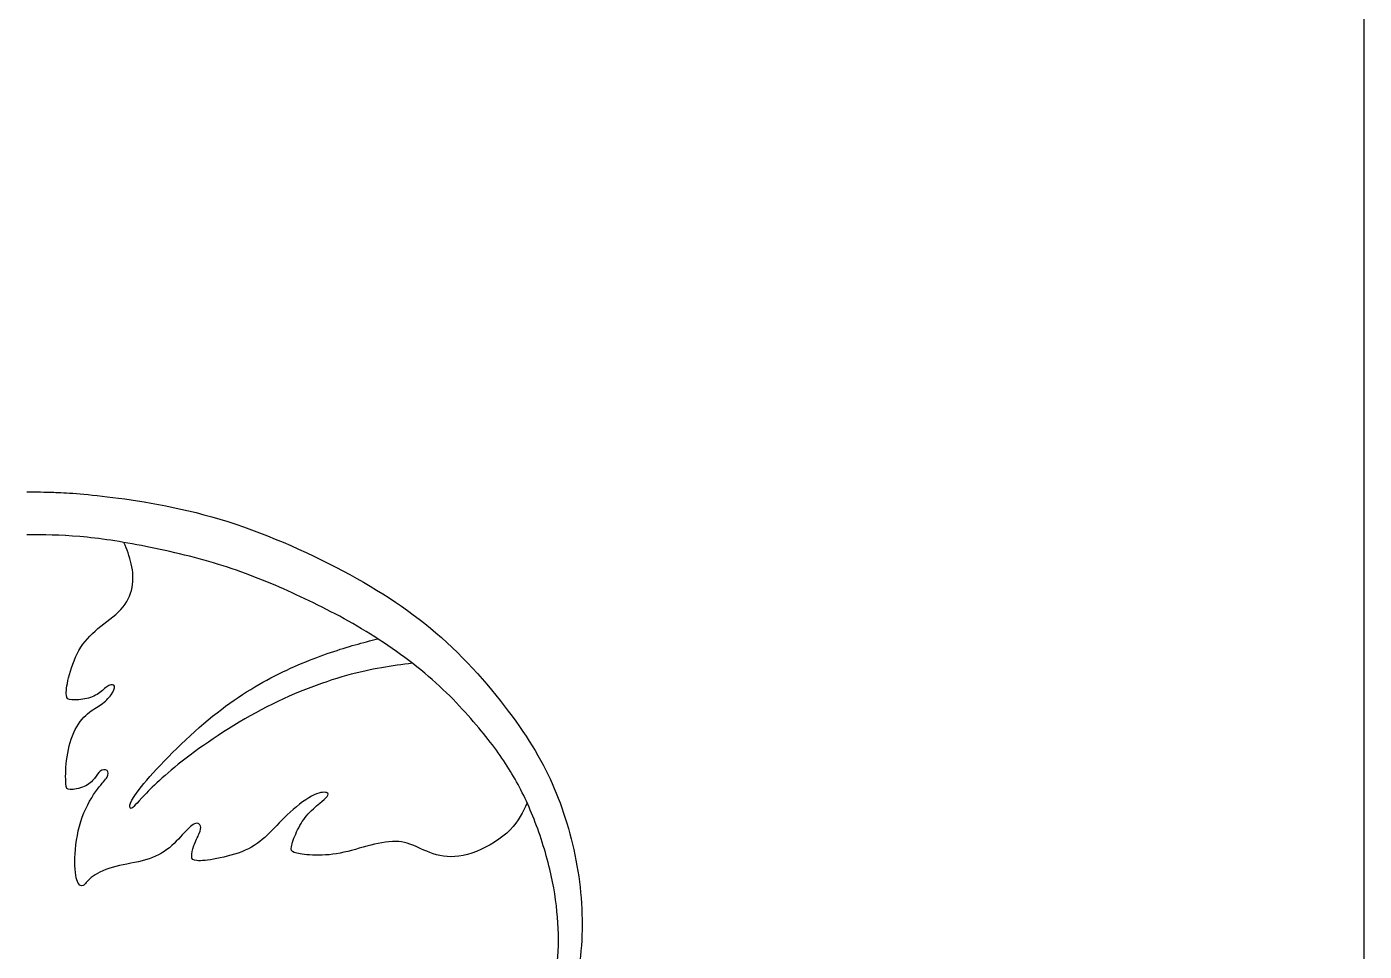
# Model space of a CAD drawing. Extents: x 0 to 176, y -12 to 176.
# Drawn here: x 113.5 to 176.5, y 39.2 to 82.8 of the extents above; entities that cross this region are included whole.
import ezdxf

# ---------------------------------------------------------------- set-up
doc = ezdxf.new("R2010")
doc.units = 0
doc.header["$MEASUREMENT"] = 0
doc.layers.add('LAYER_1', color=7, linetype='CONTINUOUS')

msp = doc.modelspace()

# ---------------------------------------------------------------- linework, layer by layer
at = {"layer": 'LAYER_1'}
msp.add_lwpolyline([(0, 0), (176.477, 0), (176.477, 176.477), (0, 176.477), (0, 0)], close=True, dxfattribs=at)
for points, knots in [([(113.4776, 60.8536), (113.7945, 60.8536), (114.1116, 60.8536), (114.6433, 60.8382), (114.6433, 60.8382), (115.1751, 60.8229), (115.9218, 60.7921), (117.2719, 60.6286), (117.2719, 60.6286), (118.6221, 60.4649), (120.5759, 60.1681), (122.5704, 59.5698), (122.5704, 59.5698), (124.565, 58.9714), (126.6007, 58.0713), (128.3701, 57.1303), (128.3701, 57.1303), (130.1396, 56.1892), (131.6434, 55.2072), (133.0088, 53.99), (133.0088, 53.99), (134.3744, 52.7728), (135.6019, 51.3202), (136.5173, 50.0416), (136.5173, 50.0416), (137.4328, 48.7631), (138.0364, 47.6584), (138.5119, 46.4259), (138.5119, 46.4259), (138.9876, 45.1934), (139.3355, 43.8328), (139.5094, 42.4776), (139.5094, 42.4776), (139.6832, 41.1223), (139.6832, 39.772), (139.4992, 38.5088), (139.4992, 38.5088), (139.315, 37.2456), (138.9467, 36.0692), (138.4251, 35.0566), (138.4251, 35.0566), (137.9034, 34.0439), (137.2283, 33.195), (136.4816, 32.5813), (136.4816, 32.5813), (135.7349, 31.9676), (134.9165, 31.589), (134.088, 31.405), (134.088, 31.405), (133.2595, 31.2208), (132.4207, 31.2311), (131.6689, 31.4305), (131.6689, 31.4305), (130.9172, 31.63), (130.2521, 32.0187), (129.7612, 32.5505), (129.7612, 32.5505), (129.2703, 33.0824), (128.9532, 33.7576), (128.8662, 34.4275), (128.8662, 34.4275), (128.7792, 35.0974), (128.9226, 35.7624), (129.1527, 36.3402), (129.1527, 36.3402), (129.3828, 36.9181), (129.7, 37.4092), (130.15, 37.7263), (130.15, 37.7263), (130.6001, 38.0434), (131.1831, 38.1866), (131.701, 38.2108), (131.701, 38.2108), (132.2188, 38.2352), (132.6715, 38.1406), (133.0563, 37.9374), (133.0563, 37.9374), (133.4412, 37.7341), (133.7583, 37.422), (133.9398, 37.087), (133.9398, 37.087), (134.1213, 36.7521), (134.1675, 36.394), (134.1471, 36.0284), (134.1471, 36.0284), (134.1265, 35.6627), (134.0394, 35.2893), (133.881, 34.9826), (133.881, 34.9826), (133.7225, 34.6757), (133.4922, 34.4351), (133.165, 34.2971), (133.165, 34.2971), (132.8377, 34.1591), (132.4132, 34.1232), (132.0169, 34.2433), (132.0169, 34.2433), (131.6205, 34.3636), (131.2522, 34.6399), (131.0988, 34.9697), (131.0988, 34.9697), (130.9453, 35.2995), (131.0067, 35.6832), (131.1345, 35.9696), (131.1345, 35.9696), (131.2623, 36.2559), (131.4568, 36.4452), (131.7252, 36.5193), (131.7252, 36.5193), (131.9937, 36.5935), (132.3365, 36.5525), (132.5641, 36.4836), (132.5641, 36.4836), (132.7916, 36.4146), (132.9042, 36.3173), (132.9656, 36.279), (132.9656, 36.279), (133.0269, 36.2406), (133.0371, 36.2611), (133.0244, 36.3505), (133.0244, 36.3505), (133.0116, 36.4401), (132.9757, 36.5986), (132.8326, 36.7699), (132.8326, 36.7699), (132.6894, 36.9412), (132.4387, 37.1254), (132.1345, 37.197), (132.1345, 37.197), (131.8302, 37.2686), (131.4721, 37.2276), (131.127, 37.0743), (131.127, 37.0743), (130.7817, 36.9208), (130.4492, 36.6549), (130.2242, 36.3403), (130.2242, 36.3403), (129.9992, 36.0258), (129.8815, 35.6627), (129.8278, 35.297), (129.8278, 35.297), (129.7741, 34.9313), (129.7844, 34.5631), (129.8918, 34.2128), (129.8918, 34.2128), (129.9992, 33.8624), (130.2038, 33.5299), (130.5285, 33.2334), (130.5285, 33.2334), (130.8533, 32.9367), (131.2983, 32.6759), (131.802, 32.5071), (131.802, 32.5071), (132.3057, 32.3384), (132.8684, 32.2615), (133.4871, 32.351), (133.4871, 32.351), (134.106, 32.4405), (134.7811, 32.6963), (135.3769, 33.0671), (135.3769, 33.0671), (135.9728, 33.4378), (136.4894, 33.9238), (136.9241, 34.4888), (136.9241, 34.4888), (137.3588, 35.054), (137.7118, 35.6985), (137.97, 36.4144), (137.97, 36.4144), (138.2283, 37.1305), (138.3919, 37.9181), (138.4686, 38.6597), (138.4686, 38.6597), (138.5453, 39.4013), (138.5351, 40.0969), (138.4763, 40.8128), (138.4763, 40.8128), (138.4175, 41.5289), (138.3101, 42.2654), (138.1133, 43.081), (138.1133, 43.081), (137.9164, 43.8968), (137.6298, 44.7918), (137.3154, 45.5744), (137.3154, 45.5744), (137.0008, 46.3569), (136.6581, 47.0269), (136.2567, 47.684), (136.2567, 47.684), (135.8552, 48.3413), (135.3949, 48.9858), (134.7684, 49.7375), (134.7684, 49.7375), (134.1418, 50.4893), (133.3491, 51.3486), (132.403, 52.1617), (132.403, 52.1617), (131.4568, 52.9749), (130.3572, 53.7422), (129.2525, 54.4019), (129.2525, 54.4019), (128.1478, 55.0616), (127.0379, 55.6141), (125.9716, 56.0999), (125.9716, 56.0999), (124.9053, 56.5858), (123.8822, 57.0051), (122.7214, 57.3708), (122.7214, 57.3708), (121.5604, 57.7365), (120.2612, 58.0485), (119.0926, 58.2811), (119.0926, 58.2811), (117.924, 58.5138), (116.8858, 58.6673), (115.9718, 58.7466), (115.9718, 58.7466), (115.0576, 58.8258), (114.2676, 58.831), (113.4776, 58.8361)], [0, 0, 0, 0, 0.0178571, 0.0178571, 0.0178571, 0.0178571, 0.0357143, 0.0357143, 0.0357143, 0.0357143, 0.0535714, 0.0535714, 0.0535714, 0.0535714, 0.0714286, 0.0714286, 0.0714286, 0.0714286, 0.0892857, 0.0892857, 0.0892857, 0.0892857, 0.1071429, 0.1071429, 0.1071429, 0.1071429, 0.125, 0.125, 0.125, 0.125, 0.1428571, 0.1428571, 0.1428571, 0.1428571, 0.1607143, 0.1607143, 0.1607143, 0.1607143, 0.1785714, 0.1785714, 0.1785714, 0.1785714, 0.1964286, 0.1964286, 0.1964286, 0.1964286, 0.2142857, 0.2142857, 0.2142857, 0.2142857, 0.2321429, 0.2321429, 0.2321429, 0.2321429, 0.25, 0.25, 0.25, 0.25, 0.2678571, 0.2678571, 0.2678571, 0.2678571, 0.2857143, 0.2857143, 0.2857143, 0.2857143, 0.3035714, 0.3035714, 0.3035714, 0.3035714, 0.3214286, 0.3214286, 0.3214286, 0.3214286, 0.3392857, 0.3392857, 0.3392857, 0.3392857, 0.3571429, 0.3571429, 0.3571429, 0.3571429, 0.375, 0.375, 0.375, 0.375, 0.3928571, 0.3928571, 0.3928571, 0.3928571, 0.4107143, 0.4107143, 0.4107143, 0.4107143, 0.4285714, 0.4285714, 0.4285714, 0.4285714, 0.4464286, 0.4464286, 0.4464286, 0.4464286, 0.4642857, 0.4642857, 0.4642857, 0.4642857, 0.4821429, 0.4821429, 0.4821429, 0.4821429, 0.5, 0.5, 0.5, 0.5, 0.5178571, 0.5178571, 0.5178571, 0.5178571, 0.5357143, 0.5357143, 0.5357143, 0.5357143, 0.5535714, 0.5535714, 0.5535714, 0.5535714, 0.5714286, 0.5714286, 0.5714286, 0.5714286, 0.5892857, 0.5892857, 0.5892857, 0.5892857, 0.6071429, 0.6071429, 0.6071429, 0.6071429, 0.625, 0.625, 0.625, 0.625, 0.6428571, 0.6428571, 0.6428571, 0.6428571, 0.6607143, 0.6607143, 0.6607143, 0.6607143, 0.6785714, 0.6785714, 0.6785714, 0.6785714, 0.6964286, 0.6964286, 0.6964286, 0.6964286, 0.7142857, 0.7142857, 0.7142857, 0.7142857, 0.7321429, 0.7321429, 0.7321429, 0.7321429, 0.75, 0.75, 0.75, 0.75, 0.7678571, 0.7678571, 0.7678571, 0.7678571, 0.7857143, 0.7857143, 0.7857143, 0.7857143, 0.8035714, 0.8035714, 0.8035714, 0.8035714, 0.8214286, 0.8214286, 0.8214286, 0.8214286, 0.8392857, 0.8392857, 0.8392857, 0.8392857, 0.8571429, 0.8571429, 0.8571429, 0.8571429, 0.875, 0.875, 0.875, 0.875, 0.8928571, 0.8928571, 0.8928571, 0.8928571, 0.9107143, 0.9107143, 0.9107143, 0.9107143, 0.9285714, 0.9285714, 0.9285714, 0.9285714, 0.9464286, 0.9464286, 0.9464286, 0.9464286, 0.9642857, 0.9642857, 0.9642857, 0.9642857, 1, 1, 1, 1]), ([(137.0496, 46.1951), (136.8509, 45.7649), (136.652, 45.3347), (136.2458, 44.9279), (136.2458, 44.9279), (135.8397, 44.521), (135.2258, 44.1374), (134.6556, 43.9124), (134.6556, 43.9124), (134.0854, 43.6874), (133.5586, 43.6208), (133.1035, 43.6847), (133.1035, 43.6847), (132.6483, 43.7487), (132.2646, 43.9431), (131.9144, 44.0991), (131.9144, 44.0991), (131.564, 44.2551), (131.2469, 44.3727), (130.8506, 44.3804), (130.8506, 44.3804), (130.4542, 44.388), (129.9784, 44.2857), (129.4977, 44.1579), (129.4977, 44.1579), (129.017, 44.0301), (128.531, 43.8765), (128.0632, 43.7999), (128.0632, 43.7999), (127.5952, 43.7232), (127.1451, 43.7232), (126.7999, 43.7462), (126.7999, 43.7462), (126.4548, 43.7691), (126.2142, 43.8153), (126.0788, 43.8663), (126.0788, 43.8663), (125.9433, 43.9175), (125.9124, 43.9738), (125.9431, 44.1349), (125.9431, 44.1349), (125.9738, 44.296), (126.066, 44.562), (126.1887, 44.8279), (126.1887, 44.8279), (126.3114, 45.0939), (126.4648, 45.3598), (126.6617, 45.595), (126.6617, 45.595), (126.8586, 45.8303), (127.0991, 46.0349), (127.2755, 46.1806), (127.2755, 46.1806), (127.4519, 46.3264), (127.5644, 46.4135), (127.6283, 46.4952), (127.6283, 46.4952), (127.6923, 46.577), (127.7077, 46.6538), (127.5926, 46.6844), (127.5926, 46.6844), (127.4776, 46.7151), (127.2319, 46.6997), (126.8893, 46.5156), (126.8893, 46.5156), (126.5467, 46.3316), (126.1068, 45.9785), (125.7464, 45.6359), (125.7464, 45.6359), (125.3858, 45.2933), (125.1044, 44.9608), (124.8027, 44.6745), (124.8027, 44.6745), (124.501, 44.3881), (124.1787, 44.1476), (123.7645, 43.9635), (123.7645, 43.9635), (123.3502, 43.7795), (122.8437, 43.6515), (122.427, 43.5723), (122.427, 43.5723), (122.0102, 43.4931), (121.6829, 43.4623), (121.4938, 43.4776), (121.4938, 43.4776), (121.3045, 43.493), (121.2533, 43.5545), (121.2457, 43.6772), (121.2457, 43.6772), (121.2379, 43.7999), (121.2739, 43.9841), (121.348, 44.1834), (121.348, 44.1834), (121.4221, 44.3829), (121.5346, 44.5978), (121.601, 44.7562), (121.601, 44.7562), (121.6675, 44.9148), (121.688, 45.0172), (121.6599, 45.1066), (121.6599, 45.1066), (121.6318, 45.196), (121.555, 45.2729), (121.4246, 45.2294), (121.4246, 45.2294), (121.2943, 45.1859), (121.11, 45.0222), (120.8875, 44.7844), (120.8875, 44.7844), (120.6651, 44.5467), (120.4042, 44.2346), (120.0795, 43.9943), (120.0795, 43.9943), (119.7548, 43.7539), (119.366, 43.5851), (118.9109, 43.4675), (118.9109, 43.4675), (118.4557, 43.3499), (117.934, 43.2833), (117.5019, 43.158), (117.5019, 43.158), (117.0697, 43.0328), (116.727, 42.8485), (116.5174, 42.6772), (116.5174, 42.6772), (116.3077, 42.5059), (116.2309, 42.3474), (116.1338, 42.2988), (116.1338, 42.2988), (116.0366, 42.2502), (115.9189, 42.3116), (115.8397, 42.5647), (115.8397, 42.5647), (115.7604, 42.8179), (115.7194, 43.2629), (115.7527, 43.8024), (115.7527, 43.8024), (115.786, 44.342), (115.8934, 44.9763), (116.0927, 45.526), (116.0927, 45.526), (116.2922, 46.0757), (116.5839, 46.5413), (116.8063, 46.8429), (116.8063, 46.8429), (117.0288, 47.1446), (117.1822, 47.2828), (117.2589, 47.4132), (117.2589, 47.4132), (117.3357, 47.5436), (117.3357, 47.6664), (117.2616, 47.7226), (117.2616, 47.7226), (117.1873, 47.7789), (117.039, 47.7687), (116.9367, 47.6971), (116.9367, 47.6971), (116.8344, 47.6256), (116.7782, 47.4924), (116.6708, 47.3519), (116.6708, 47.3519), (116.5634, 47.2113), (116.4048, 47.0628), (116.1824, 46.9658), (116.1824, 46.9658), (115.9599, 46.8686), (115.6735, 46.8225), (115.5176, 46.8251), (115.5176, 46.8251), (115.3616, 46.8276), (115.3358, 46.8788), (115.3205, 47.1114), (115.3205, 47.1114), (115.3052, 47.3442), (115.3001, 47.7585), (115.3538, 48.2034), (115.3538, 48.2034), (115.4075, 48.6484), (115.52, 49.124), (115.6964, 49.5127), (115.6964, 49.5127), (115.8728, 49.9013), (116.1134, 50.2032), (116.3435, 50.4026), (116.3435, 50.4026), (116.5736, 50.602), (116.7936, 50.6992), (116.9827, 50.8321), (116.9827, 50.8321), (117.172, 50.9652), (117.3306, 51.134), (117.4482, 51.295), (117.4482, 51.295), (117.5658, 51.4561), (117.6426, 51.6097), (117.617, 51.694), (117.617, 51.694), (117.5914, 51.7783), (117.4635, 51.7937), (117.3382, 51.7298), (117.3382, 51.7298), (117.213, 51.6659), (117.0901, 51.5226), (116.9239, 51.3999), (116.9239, 51.3999), (116.7577, 51.2772), (116.5481, 51.1749), (116.3026, 51.1161), (116.3026, 51.1161), (116.0571, 51.0573), (115.7758, 51.0418), (115.6019, 51.0546), (115.6019, 51.0546), (115.428, 51.0675), (115.3615, 51.1084), (115.3436, 51.2695), (115.3436, 51.2695), (115.3256, 51.4306), (115.3565, 51.712), (115.451, 52.0981), (115.451, 52.0981), (115.5456, 52.4842), (115.7042, 52.9752), (115.9343, 53.3817), (115.9343, 53.3817), (116.1644, 53.7883), (116.4663, 54.1105), (116.8293, 54.4122), (116.8293, 54.4122), (117.1924, 54.714), (117.6169, 54.9953), (117.9109, 55.3124), (117.9109, 55.3124), (118.205, 55.6295), (118.3688, 55.9824), (118.4378, 56.3507), (118.4378, 56.3507), (118.5069, 56.7189), (118.4812, 57.1026), (118.4021, 57.4586), (118.4021, 57.4586), (118.323, 57.8148), (118.1902, 58.1437), (118.0575, 58.4724)], [0, 0, 0, 0, 0.016129, 0.016129, 0.016129, 0.016129, 0.0322581, 0.0322581, 0.0322581, 0.0322581, 0.0483871, 0.0483871, 0.0483871, 0.0483871, 0.0645161, 0.0645161, 0.0645161, 0.0645161, 0.0806452, 0.0806452, 0.0806452, 0.0806452, 0.0967742, 0.0967742, 0.0967742, 0.0967742, 0.1129032, 0.1129032, 0.1129032, 0.1129032, 0.1290323, 0.1290323, 0.1290323, 0.1290323, 0.1451613, 0.1451613, 0.1451613, 0.1451613, 0.1612903, 0.1612903, 0.1612903, 0.1612903, 0.1774194, 0.1774194, 0.1774194, 0.1774194, 0.1935484, 0.1935484, 0.1935484, 0.1935484, 0.2096774, 0.2096774, 0.2096774, 0.2096774, 0.2258065, 0.2258065, 0.2258065, 0.2258065, 0.2419355, 0.2419355, 0.2419355, 0.2419355, 0.2580645, 0.2580645, 0.2580645, 0.2580645, 0.2741935, 0.2741935, 0.2741935, 0.2741935, 0.2903226, 0.2903226, 0.2903226, 0.2903226, 0.3064516, 0.3064516, 0.3064516, 0.3064516, 0.3225806, 0.3225806, 0.3225806, 0.3225806, 0.3387097, 0.3387097, 0.3387097, 0.3387097, 0.3548387, 0.3548387, 0.3548387, 0.3548387, 0.3709677, 0.3709677, 0.3709677, 0.3709677, 0.3870968, 0.3870968, 0.3870968, 0.3870968, 0.4032258, 0.4032258, 0.4032258, 0.4032258, 0.4193548, 0.4193548, 0.4193548, 0.4193548, 0.4354839, 0.4354839, 0.4354839, 0.4354839, 0.4516129, 0.4516129, 0.4516129, 0.4516129, 0.4677419, 0.4677419, 0.4677419, 0.4677419, 0.483871, 0.483871, 0.483871, 0.483871, 0.5, 0.5, 0.5, 0.5, 0.516129, 0.516129, 0.516129, 0.516129, 0.5322581, 0.5322581, 0.5322581, 0.5322581, 0.5483871, 0.5483871, 0.5483871, 0.5483871, 0.5645161, 0.5645161, 0.5645161, 0.5645161, 0.5806452, 0.5806452, 0.5806452, 0.5806452, 0.5967742, 0.5967742, 0.5967742, 0.5967742, 0.6129032, 0.6129032, 0.6129032, 0.6129032, 0.6290323, 0.6290323, 0.6290323, 0.6290323, 0.6451613, 0.6451613, 0.6451613, 0.6451613, 0.6612903, 0.6612903, 0.6612903, 0.6612903, 0.6774194, 0.6774194, 0.6774194, 0.6774194, 0.6935484, 0.6935484, 0.6935484, 0.6935484, 0.7096774, 0.7096774, 0.7096774, 0.7096774, 0.7258065, 0.7258065, 0.7258065, 0.7258065, 0.7419355, 0.7419355, 0.7419355, 0.7419355, 0.7580645, 0.7580645, 0.7580645, 0.7580645, 0.7741935, 0.7741935, 0.7741935, 0.7741935, 0.7903226, 0.7903226, 0.7903226, 0.7903226, 0.8064516, 0.8064516, 0.8064516, 0.8064516, 0.8225806, 0.8225806, 0.8225806, 0.8225806, 0.8387097, 0.8387097, 0.8387097, 0.8387097, 0.8548387, 0.8548387, 0.8548387, 0.8548387, 0.8709677, 0.8709677, 0.8709677, 0.8709677, 0.8870968, 0.8870968, 0.8870968, 0.8870968, 0.9032258, 0.9032258, 0.9032258, 0.9032258, 0.9193548, 0.9193548, 0.9193548, 0.9193548, 0.9354839, 0.9354839, 0.9354839, 0.9354839, 0.9516129, 0.9516129, 0.9516129, 0.9516129, 0.9677419, 0.9677419, 0.9677419, 0.9677419, 1, 1, 1, 1]), ([(131.6406, 52.7823), (130.6878, 52.6574), (129.7346, 52.5324), (128.5423, 52.199), (128.5423, 52.199), (127.3498, 51.8654), (125.9177, 51.3232), (124.5215, 50.5869), (124.5215, 50.5869), (123.1252, 49.8504), (121.7648, 48.9194), (120.7931, 48.1574), (120.7931, 48.1574), (119.8213, 47.3955), (119.2383, 46.8021), (118.8906, 46.4288), (118.8906, 46.4288), (118.5428, 46.0554), (118.4302, 45.902), (118.3637, 45.9428), (118.3637, 45.9428), (118.2973, 45.9838), (118.2767, 46.2191), (118.8751, 46.9658), (118.8751, 46.9658), (119.4735, 47.7124), (120.6908, 48.9706), (121.8159, 49.932), (121.8159, 49.932), (122.9411, 50.8935), (123.9743, 51.5585), (124.9766, 52.0852), (124.9766, 52.0852), (125.979, 52.612), (126.9508, 53.0008), (127.7847, 53.2853), (127.7847, 53.2853), (128.6187, 53.57), (129.3149, 53.7505), (130.0111, 53.931)], [0, 0, 0, 0, 0.0909091, 0.0909091, 0.0909091, 0.0909091, 0.1818182, 0.1818182, 0.1818182, 0.1818182, 0.2727273, 0.2727273, 0.2727273, 0.2727273, 0.3636364, 0.3636364, 0.3636364, 0.3636364, 0.4545455, 0.4545455, 0.4545455, 0.4545455, 0.5454545, 0.5454545, 0.5454545, 0.5454545, 0.6363636, 0.6363636, 0.6363636, 0.6363636, 0.7272727, 0.7272727, 0.7272727, 0.7272727, 0.8181818, 0.8181818, 0.8181818, 0.8181818, 1, 1, 1, 1])]:
    msp.add_open_spline(points, degree=3, knots=knots, dxfattribs=at)

doc.saveas('drawing.dxf')
